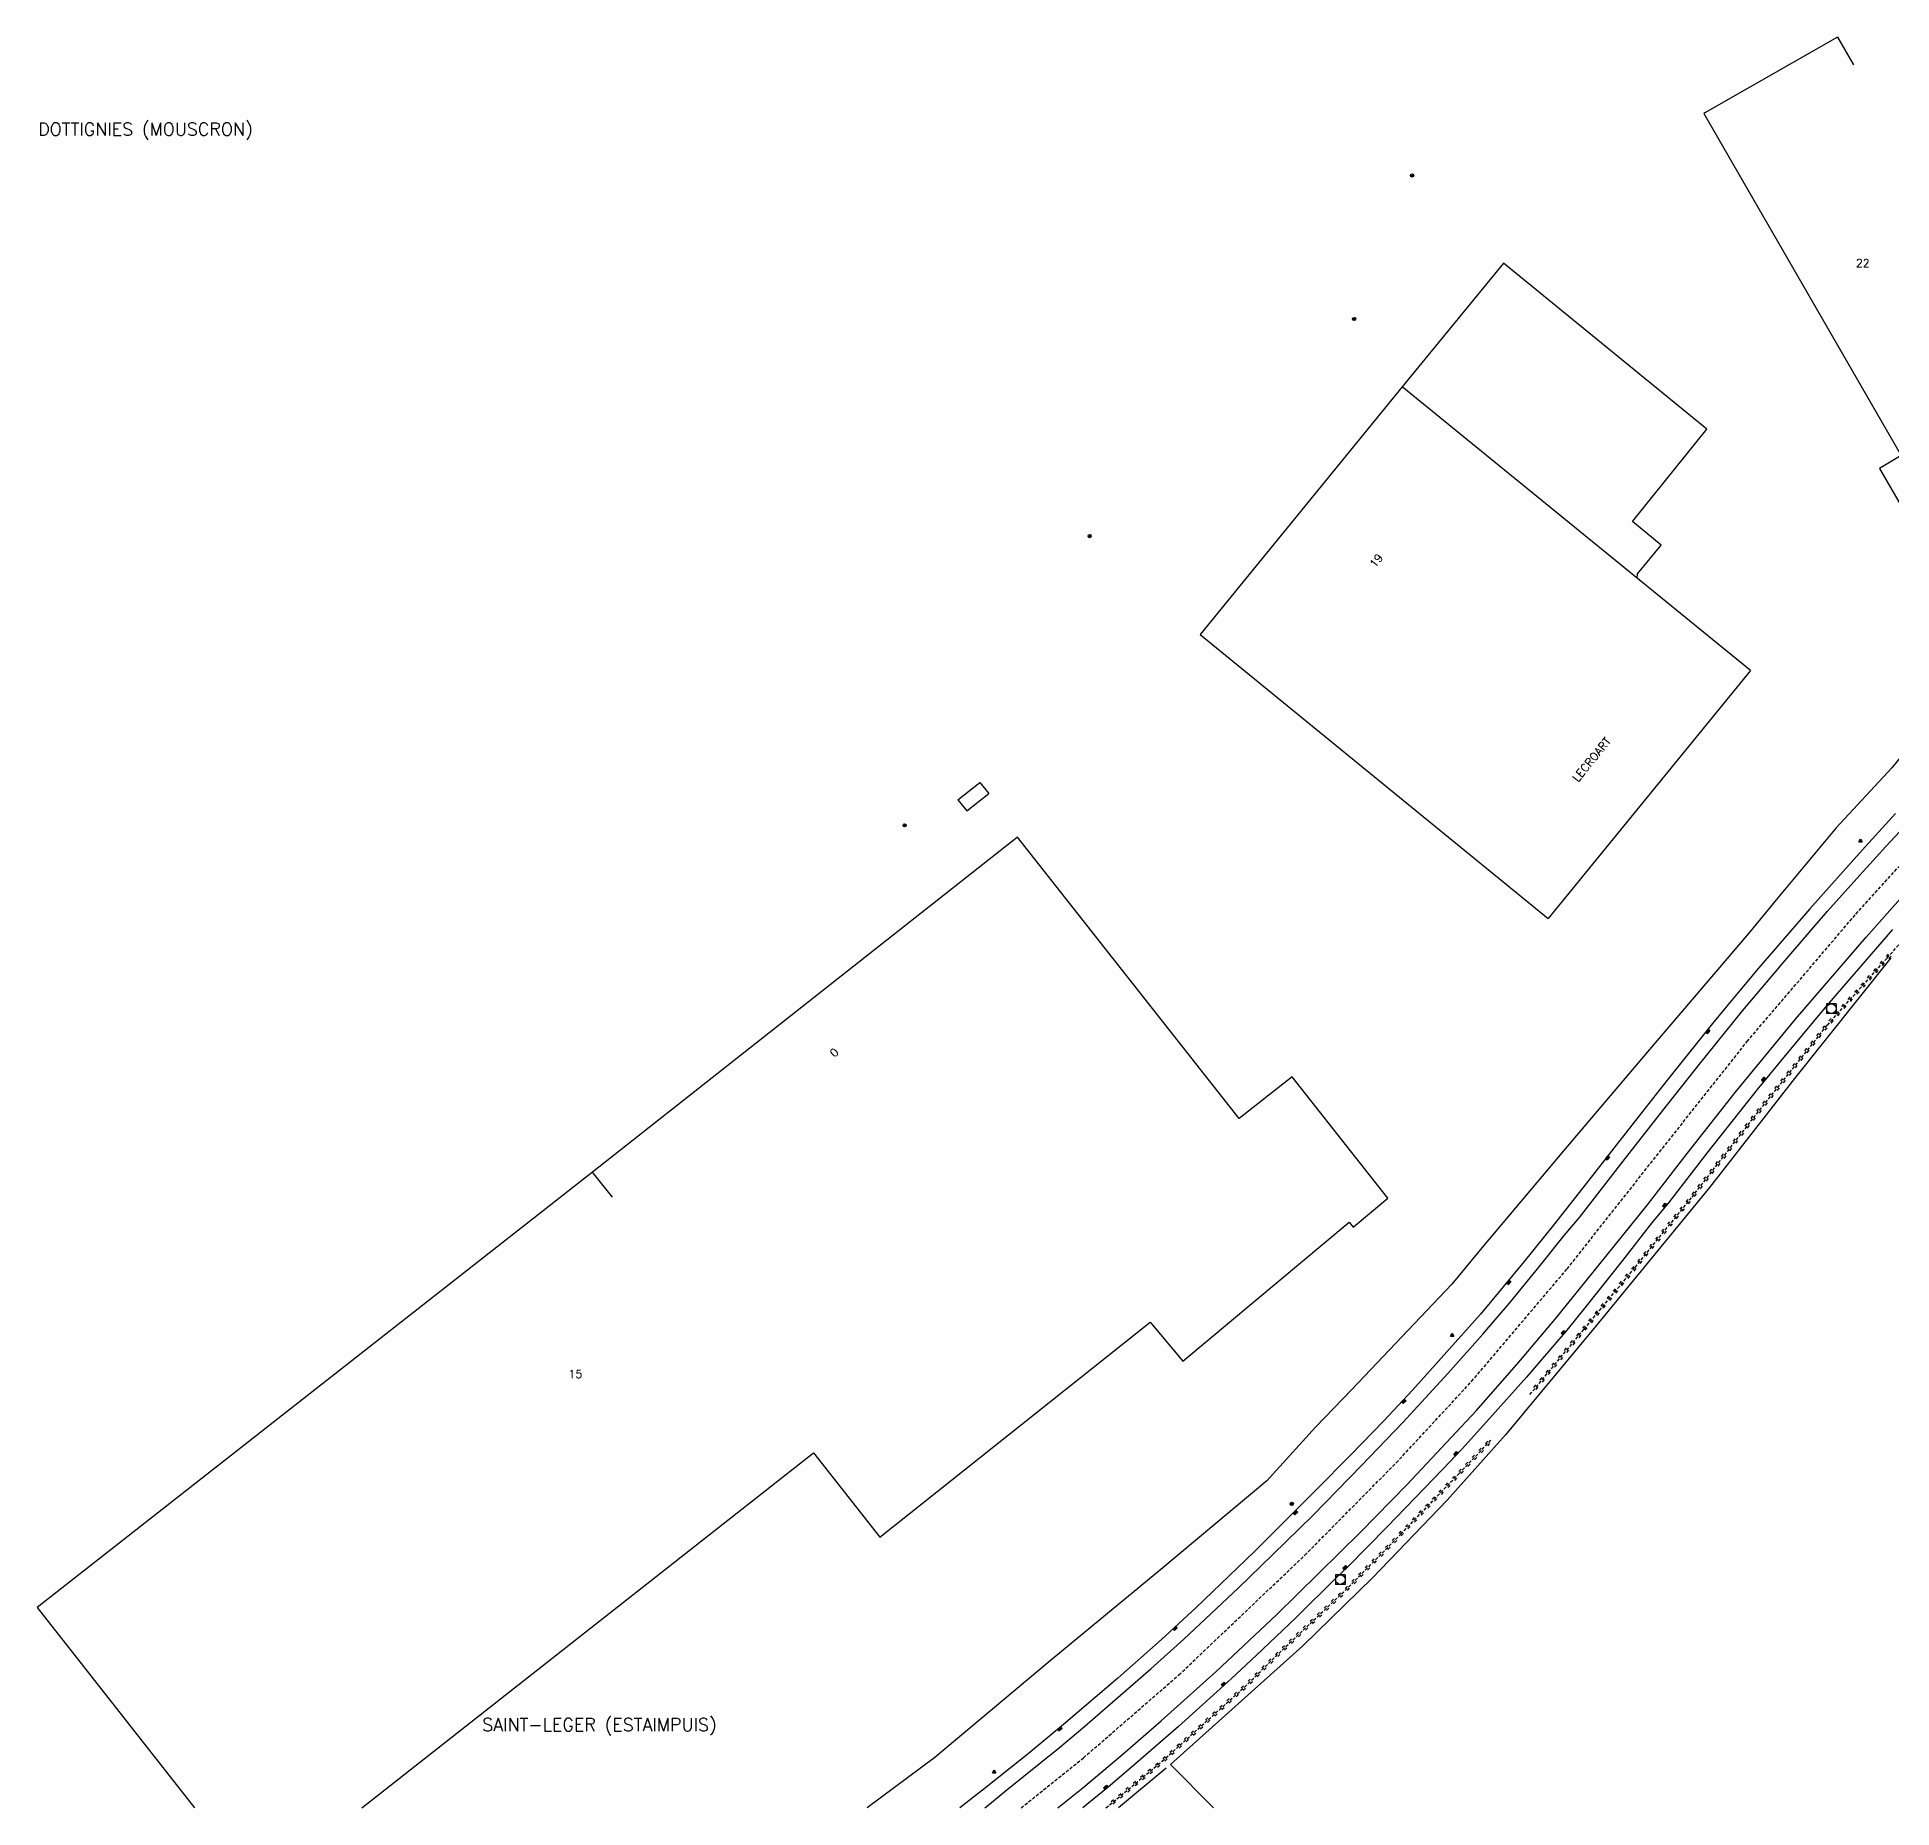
# Model space of a CAD drawing. Header units: millimetres. Extents: x 75000 to 76000, y 157000 to 157843.
# Drawn here: x 75442.7 to 75732.4, y 157000 to 157276.6 of the extents above; entities that cross this region are included whole.
import ezdxf
from ezdxf.enums import TextEntityAlignment as Align

# ---------------------------------------------------------------- set-up
doc = ezdxf.new("R2010")
doc.units = ezdxf.units.MM
doc.linetypes.add('DASHED', pattern=[0.75, 0.5, -0.25])
doc.layers.get('0').update_dxf_attribs({"linetype": 'CONTINUOUS'})
for name, color, linetype in [('W0001', 6, 'DASHED'), ('W0006', 2, 'CONTINUOUS'), ('W0008', 7, 'CONTINUOUS'), ('W0100', 7, 'CONTINUOUS'), ('w0101', 7, 'CONTINUOUS'), ('w0220', 5, 'DASHED'), ('w0221', 2, 'CONTINUOUS'), ('w0330', 7, 'CONTINUOUS'), ('W0400', 7, 'CONTINUOUS'), ('W0420', 7, 'CONTINUOUS'), ('w0431', 7, 'CONTINUOUS'), ('w0850', 7, 'CONTINUOUS'), ('W0856', 7, 'CONTINUOUS'), ('W0980', 7, 'CONTINUOUS'), ('w0984', 7, 'CONTINUOUS'), ('W0991', 7, 'CONTINUOUS')]:
    doc.layers.add(name, color=color, linetype=linetype)
doc.styles.get("Standard").update_dxf_attribs({"font": 'romans.shx', "width": 0.85})

# ---------------------------------------------------------------- blocks, each defined once
blk = doc.blocks.new('T420')
for p, q in [((0.75, 0.75), (-0.75, 0.75)), ((-0.75, 0.75), (-0.75, -0.75)), ((0.75, 0.75), (0.75, -0.75)), ((0.75, -0.75), (-0.75, -0.75))]:
    blk.add_line(p, q)
blk.add_ellipse((0, 0), major_axis=(-0.53, 0.53), ratio=1, start_param=3.926991, end_param=10.210176)
blk = doc.blocks.new('T400')
for p, q in [((-0.15, 0.3), (0.15, 0.3)), ((-0.15, -0.25), (-0.15, 0.3)), ((-0.15, 0.15), (0.15, 0.15)), ((-0.15, 0), (0.15, 0)), ((0.15, 0.3), (0.15, -0.25)), ((-0.15, -0.15), (0.15, -0.15)), ((-0.15, -0.25), (-0.15, -0.3)), ((-0.15, -0.3), (0.15, -0.3)), ((0.15, -0.3), (0.15, -0.25))]:
    blk.add_line(p, q)
blk = doc.blocks.new('T850')
for p, q in [((-0.25, -0.15), (0, 0.32)), ((0, 0.32), (0.25, -0.15)), ((-0.25, -0.15), (0.25, -0.15))]:
    blk.add_line(p, q)
for major_axis in [(-0.106, 0.106), (-0.0354, 0.0354), (-0.0236, 0.0236)]:
    blk.add_ellipse((0, 0), major_axis=major_axis, ratio=1, start_param=3.926991, end_param=10.210176)
blk = doc.blocks.new('T856')
for p, q in [((-0.125, 0), (0.125, 0)), ((0, 0.125), (0, -0.125))]:
    blk.add_line(p, q)
blk.add_ellipse((0, 0), major_axis=(-0.177, 0.177), ratio=1, start_param=3.9269908, end_param=10.2101761)
blk = doc.blocks.new('t220o')
at = {"color": 0, "linetype": 'Continuous'}
for p, q in [((-0.25, 0.25), (0.25, 0.25)), ((-0.25, -0.25), (0.25, -0.25))]:
    blk.add_line(p, q, dxfattribs=at)

msp = doc.modelspace()

# ---------------------------------------------------------------- linework, layer by layer
at = {"layer": 'W0001'}
msp.add_lwpolyline([(75596.4, 157000), (75606.15, 157007.84), (75621.04, 157020.78), (75640.71, 157039.47), (75654.99, 157053.92), (75666.75, 157066.62), (75681.68, 157084.2), (75695.16, 157101.26), (75709.78, 157119.71), (75726.77, 157139.63), (75740.28, 157154.52)], dxfattribs=at)
at = {"layer": 'W0006'}
for points in [[(75590.72, 157000), (75591.48, 157000.56), (75593.93, 157002.63), (75602.4, 157009.46), (75606.34, 157012.75), (75609.92, 157015.87), (75616.68, 157021.71), (75621.83, 157026.35), (75630.27, 157034.31), (75635.72, 157039.58), (75641.95, 157045.66), (75649.54, 157053.47), (75656.01, 157060.22), (75663.03, 157067.86), (75668.48, 157074.02), (75672.68, 157078.87), (75677.74, 157085.04), (75681.2, 157089.42), (75683.58, 157092.22), (75690.42, 157101.05), (75696.64, 157108.94), (75702.33, 157116.16), (75709.04, 157124.51), (75715.68, 157132.32), (75722.34, 157140.07), (75726.91, 157145.17), (75731.46, 157150.2), (75742.97, 157162.51)], [(75602.12, 157000), (75606.05, 157003.16), (75612.27, 157008.37), (75618.29, 157013.59), (75626.88, 157021.32), (75636.29, 157030.16), (75649.39, 157043.08), (75656.62, 157050.49), (75667.49, 157062), (75673.84, 157069.24), (75679.82, 157076.35), (75687.71, 157086.11), (75694.21, 157094.22), (75700.41, 157102.22), (75707.89, 157111.73), (75717.32, 157123.23), (75728.35, 157136.03), (75738.27, 157147.16)]]:
    msp.add_lwpolyline(points, dxfattribs=at)
at = {"layer": 'W0008'}
for points in [[(75732.93, 157155.33), (75727.74, 157149.61), (75719.55, 157140.44), (75711.57, 157131.18), (75707.58, 157126.42), (75704.38, 157122.54), (75701.23, 157118.61), (75697.28, 157113.66), (75693.28, 157108.55), (75689.33, 157103.52), (75684.69, 157097.58), (75679.47, 157090.99), (75674.98, 157085.33), (75668.12, 157077.14), (75661.13, 157069.28), (75657.5, 157065.26), (75653.06, 157060.46), (75647.86, 157055.12), (75642.46, 157049.7), (75632.81, 157039.99), (75623.68, 157031.24), (75618.32, 157026.3), (75611.48, 157020.27), (75603.02, 157013.02), (75597.48, 157008.45), (75590.38, 157002.77), (75586.84, 157000)], [(75732.51, 157137.21), (75724.84, 157128.35), (75722.25, 157125.36), (75719.57, 157122.16), (75714.99, 157116.67), (75712.86, 157114.02), (75711.33, 157112.2), (75703.67, 157102.5), (75697.51, 157094.53), (75694.87, 157091.33), (75690.32, 157085.52), (75684.65, 157078.35), (75681.42, 157074.39), (75680.01, 157072.74), (75675.31, 157067.26), (75669.57, 157060.82), (75665.3, 157056.11), (75662.27, 157052.91), (75653.55, 157043.91), (75647.37, 157037.62), (75645.52, 157035.83), (75639.37, 157029.74), (75633.11, 157023.81), (75629.26, 157020.19), (75626.94, 157018.13), (75620.99, 157012.72), (75614.31, 157006.96), (75609.98, 157003.24), (75606.65, 157000.52), (75606.01, 157000)]]:
    msp.add_lwpolyline(points, dxfattribs=at)
at = {"layer": 'W0100'}
for points in [[(75723.89, 157276.61), (75703.19, 157264.8), (75703.02, 157264.7), (75733.86, 157211.26), (75730.44, 157209.2), (75736.2, 157199.32), (75736.68, 157199.64), (75736.32, 157200.28), (75746.84, 157206.36), (75749.34, 157207.81), (75749.73, 157207.14), (75756.17, 157210.89), (75752.75, 157216.77), (75757.08, 157219.29)], [(75723.89, 157276.61), (75726.37, 157272.27)], [(75692.61, 157192.09), (75692.68, 157192.78), (75696.36, 157197.25), (75691.89, 157200.93), (75703.48, 157215.37), (75671.72, 157241.3), (75655.92, 157221.99)], [(75653.69, 157095.26), (75638.74, 157114.22), (75630.45, 157107.71), (75595.85, 157151.65), (75529.48, 157099.32)], [(75529.48, 157099.32), (75442.72, 157031.3), (75467.32, 157000)], [(75532.57, 157095.4), (75529.48, 157099.32)], [(75493.41, 157000), (75563.97, 157055.47), (75574.33, 157042.3), (75616.53, 157075.88), (75621.65, 157069.76), (75647.62, 157091.5), (75648.27, 157090.72), (75653.69, 157095.26)]]:
    msp.add_lwpolyline(points, dxfattribs=at)
at = {"layer": 'w0101'}
for points in [[(75655.92, 157221.99), (75624.35, 157183.28)], [(75710.33, 157177.65), (75655.92, 157221.99)], [(75624.35, 157183.28), (75678.7, 157138.95)], [(75710.33, 157177.65), (75678.7, 157138.95)]]:
    msp.add_lwpolyline(points, dxfattribs=at)
at = {"layer": 'w0220'}
for points in [[(75675.86, 157064.56), (75684.31, 157074.77), (75692.28, 157084.44), (75701.18, 157095.42), (75710.79, 157107.79), (75722.31, 157122.28), (75731.65, 157132.75), (75736.91, 157138.8)], [(75609.64, 157000), (75618.41, 157007.28), (75631.29, 157018.88), (75637.72, 157025.2), (75646.99, 157033.94), (75655.68, 157042.75), (75664.77, 157052.2), (75669.85, 157057.53)]]:
    msp.add_lwpolyline(points, dxfattribs=at)
at = {"layer": 'w0221'}
msp.add_lwpolyline([(75741.74, 157174.01), (75732.37, 157162.48), (75723.68, 157153.08), (75714.6, 157142.15), (75710, 157136.59), (75694.24, 157118.11), (75681.11, 157102.66), (75668.59, 157087.82), (75663.66, 157081.83), (75648.04, 157065.34), (75642.39, 157059.45), (75634.78, 157051.07), (75618.2, 157037.25), (75600.92, 157022.98), (75582.94, 157007.9), (75572.34, 157000)], dxfattribs=at)
at = {"layer": 'w0330'}
for points in [[(75732.24, 157132.79), (75717.2, 157113.96), (75703.88, 157096.93), (75686.08, 157075.21), (75672.05, 157058.28), (75662.92, 157048.06), (75651.31, 157035.98), (75640.41, 157025.33), (75619.72, 157006.78), (75626.43, 157000)], [(75619.03, 157006.21), (75611.59, 157000)]]:
    msp.add_lwpolyline(points, dxfattribs=at)
at = {"layer": 'w0431'}
for points in [[(75586.51, 157157.47), (75589.94, 157160.19), (75591.34, 157158.46)], [(75586.51, 157157.47), (75587.92, 157155.74)], [(75587.92, 157155.74), (75591.34, 157158.46)]]:
    msp.add_lwpolyline(points, dxfattribs=at)

# ---------------------------------------------------------------- block references
at = {"layer": 'w0220'}
for p, rotation in [((75731.9, 157133.03), 48.98082928152856), ((75729.9, 157130.79), 48.23796003596369), ((75730.9, 157131.91), 48.23796003596369), ((75726.91, 157127.44), 48.23796003596369), ((75727.91, 157128.55), 48.23796003596369), ((75728.91, 157129.67), 48.23796003596369), ((75724.91, 157125.2), 48.23796003596369), ((75725.91, 157126.32), 48.23796003596369), ((75721.94, 157121.82), 51.52191372705202), ((75722.91, 157122.96), 48.23796003596369), ((75723.91, 157124.08), 48.23796003596369), ((75720.07, 157119.47), 51.52191372705202), ((75721, 157120.65), 51.52191372705202), ((75717.27, 157115.95), 51.52191372705202), ((75718.2, 157117.12), 51.52191372705202), ((75719.14, 157118.3), 51.52191372705202), ((75715.4, 157113.6), 51.52191372705202), ((75716.34, 157114.77), 51.52191372705202), ((75712.61, 157110.08), 51.52191372705202), ((75713.54, 157111.25), 51.52191372705202), ((75714.47, 157112.43), 51.52191372705202), ((75710.74, 157107.73), 52.14651762896896), ((75711.67, 157108.9), 51.52191372705202), ((75707.98, 157104.17), 52.14651762896896), ((75708.9, 157105.36), 52.14651762896896), ((75709.82, 157106.54), 52.14651762896896), ((75706.14, 157101.81), 52.14651762896896), ((75707.06, 157102.99), 52.14651762896896), ((75703.38, 157098.25), 52.14651762896896), ((75704.3, 157099.44), 52.14651762896896), ((75705.22, 157100.62), 52.14651762896896), ((75701.53, 157095.88), 52.14651762896896), ((75702.45, 157097.07), 52.14651762896896), ((75698.71, 157092.38), 50.98320542810872), ((75699.65, 157093.55), 50.98320542810872), ((75700.6, 157094.71), 50.98320542810872), ((75696.82, 157090.05), 50.98320542810872), ((75697.77, 157091.21), 50.98320542810872), ((75693.99, 157086.55), 50.98320542810872), ((75694.93, 157087.72), 50.98320542810872), ((75695.88, 157088.88), 50.98320542810872), ((75692.1, 157084.22), 50.54103665667696), ((75693.04, 157085.39), 50.98320542810872), ((75689.24, 157080.75), 50.54103665667696), ((75690.19, 157081.91), 50.54103665667696), ((75691.15, 157083.07), 50.54103665667696), ((75687.33, 157078.43), 50.54103665667696), ((75688.29, 157079.59), 50.54103665667696), ((75684.47, 157074.96), 50.54103665667696), ((75685.43, 157076.12), 50.54103665667696), ((75686.38, 157077.27), 50.54103665667696), ((75682.56, 157072.65), 50.37380462073215), ((75683.52, 157073.8), 50.37380462073215), ((75679.69, 157069.18), 50.37380462073215), ((75680.65, 157070.34), 50.37380462073215), ((75681.6, 157071.49), 50.37380462073215), ((75677.78, 157066.87), 50.37380462073215), ((75678.73, 157068.03), 50.37380462073215), ((75676.82, 157065.72), 50.37380462073215), ((75667.2, 157054.75), 46.45808315724191), ((75668.23, 157055.84), 46.45808315724191), ((75669.27, 157056.93), 46.45808315724191), ((75665.13, 157052.58), 46.45808315724191), ((75666.17, 157053.66), 46.45808315724191), ((75662.02, 157049.33), 46.10016132533087), ((75663.06, 157050.41), 46.10016132533087), ((75664.1, 157051.49), 46.10016132533087), ((75658.89, 157046.09), 46.10016132533087), ((75659.93, 157047.17), 46.10016132533087), ((75660.97, 157048.25), 46.10016132533087), ((75656.81, 157043.93), 46.10016132533087), ((75657.85, 157045.01), 46.10016132533087), ((75653.67, 157040.71), 45.38290434713582), ((75654.72, 157041.78), 45.38290434713582), ((75655.77, 157042.85), 46.10016132533087), ((75650.51, 157037.51), 45.38290434713582), ((75651.56, 157038.57), 45.38290434713582), ((75652.62, 157039.64), 45.38290434713582), ((75647.35, 157034.3), 45.38290434713582), ((75648.4, 157035.37), 45.38290434713582), ((75649.45, 157036.44), 45.38290434713582), ((75645.18, 157032.23), 43.30456286484088), ((75646.27, 157033.26), 43.30456286484088), ((75641.9, 157029.15), 43.30456286484088), ((75642.99, 157030.17), 43.30456286484088), ((75644.09, 157031.2), 43.30456286484088), ((75638.63, 157026.06), 43.30456286484088), ((75639.72, 157027.09), 43.30456286484088), ((75640.81, 157028.12), 43.30456286484088), ((75635.4, 157022.92), 44.50092829948415), ((75636.47, 157023.98), 44.50092829948415), ((75637.54, 157025.03), 44.50092829948415), ((75633.26, 157020.82), 44.50092829948415), ((75634.33, 157021.87), 44.50092829948415), ((75630, 157017.72), 42.03290701446089), ((75631.11, 157018.73), 42.03290701446089), ((75632.19, 157019.77), 44.50092829948415), ((75626.66, 157014.71), 42.03290701446089), ((75627.77, 157015.71), 42.03290701446089), ((75628.89, 157016.72), 42.03290701446089), ((75623.31, 157011.7), 42.03290701446089), ((75624.43, 157012.7), 42.03290701446089), ((75625.54, 157013.7), 42.03290701446089), ((75619.97, 157008.68), 42.03290701446089), ((75621.09, 157009.69), 42.03290701446089), ((75622.2, 157010.69), 42.03290701446089), ((75616.56, 157005.74), 39.66437285718904), ((75617.72, 157006.7), 39.66437285718904), ((75618.86, 157007.68), 42.03290701446089), ((75613.1, 157002.87), 39.66437285718904), ((75614.26, 157003.83), 39.66437285718904), ((75615.41, 157004.79), 39.66437285718904), ((75610.79, 157000.96), 39.66437285718904), ((75611.95, 157001.91), 39.66437285718904)]:
    msp.add_blockref('t220o', p, dxfattribs=dict(at, rotation=rotation))
at = {"layer": 'W0400'}
for p, rotation in [((75703.66, 157121.29), 322.3119231499074), ((75712.36, 157113.81), 318.3129408358209), ((75687.98, 157101.54), 321.5928284753523), ((75696.9, 157094.16), 318.6371575068022), ((75672.58, 157082.08), 318.479134498232), ((75681.04, 157074.25), 317.0707449597323), ((75656.19, 157063.5), 315.5240744723413), ((75664.3, 157055.34), 315.945748928193), ((75639.27, 157046.09), 314.5915836595009), ((75646.94, 157037.53), 312.3997451658982), ((75620.46, 157028.03), 313.1314603252969), ((75627.99, 157019.34), 310.815348579841), ((75602.46, 157012.32), 309.8687673197365), ((75609.59, 157003.23), 308.8354182728448)]:
    msp.add_blockref('T400', p, dxfattribs=dict(at, rotation=rotation))
at = {"layer": 'W0420'}
for p in [(75722.92, 157124.84), (75646.25, 157035.67)]:
    msp.add_blockref('T420', p, dxfattribs=at)
at = {"layer": 'w0850'}
for p in [(75727.48, 157151.05), (75663.71, 157073.83), (75592.2, 157005.64)]:
    msp.add_blockref('T850', p, dxfattribs=at)
at = {"layer": 'W0856'}
for p in [(75657.46, 157255), (75648.4, 157232.58), (75648.4, 157232.58), (75607.11, 157198.67), (75578.21, 157153.48), (75578.21, 157153.48), (75638.67, 157047.49), (75638.67, 157047.49)]:
    msp.add_blockref('T856', p, dxfattribs=at)

# ---------------------------------------------------------------- texts
at = {"layer": 'W0980'}
msp.add_text('DOTTIGNIES (MOUSCRON)', height=2, dxfattribs=at).set_placement((75459.64, 157262.09), align=Align.MIDDLE)
msp.add_text('SAINT-LEGER (ESTAIMPUIS)', height=2, dxfattribs=at).set_placement((75512.24, 157013.01), align=Align.MIDDLE_LEFT)
at = {"layer": 'w0984'}
msp.add_text('LECROART', height=1.25, rotation=50.7455, dxfattribs=at).set_placement((75685.98, 157163.37), align=Align.CENTER)
at = {"layer": 'W0991'}
for s, p in [('22', (75727.84, 157240.69)), ('15', (75526.79, 157067.15))]:
    msp.add_text(s, height=1.25, dxfattribs=at).set_placement(p, align=Align.CENTER)
for s, rotation, p in [('19', 50.7967, (75652.34, 157194.43)), ('0', 42.0505, (75567.62, 157117.52))]:
    msp.add_text(s, height=1.25, rotation=rotation, dxfattribs=at).set_placement(p, align=Align.CENTER)

doc.saveas('drawing.dxf')
